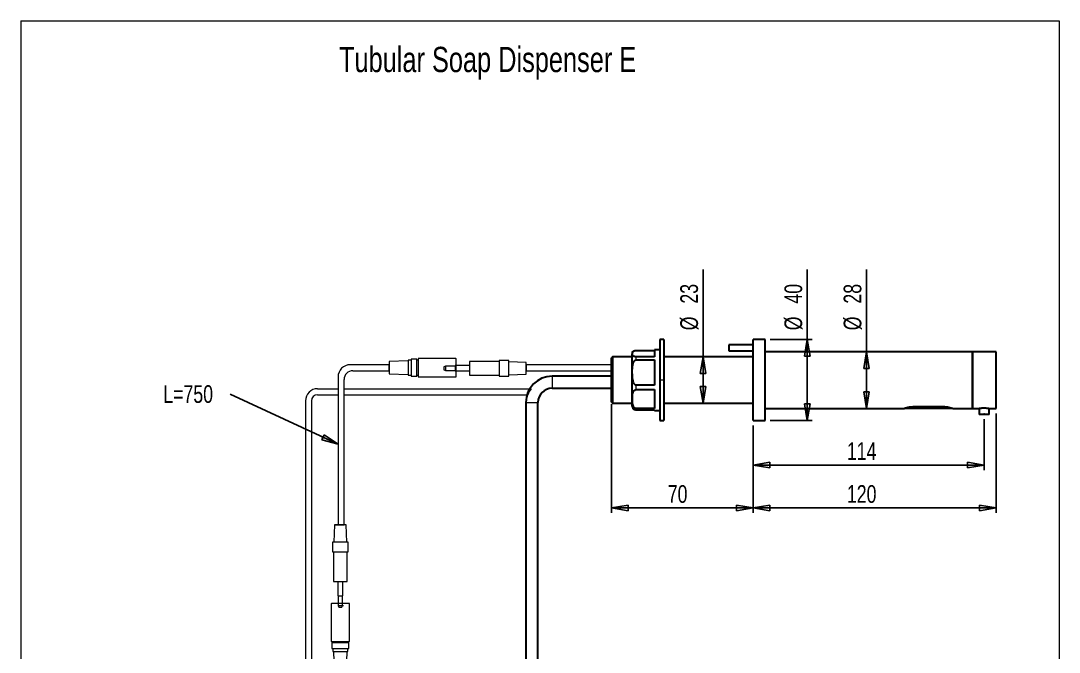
# Model space of a CAD drawing. Header units: millimetres. Extents: x 0.6 to 41.7, y 0.5 to 58.9.
# Drawn here: x 0.58 to 41.68, y 33.92 to 58.91 of the extents above; entities that cross this region are included whole.
import ezdxf

# ---------------------------------------------------------------- set-up
doc = ezdxf.new("R2010")
doc.units = ezdxf.units.MM
doc.header["$PDSIZE"] = -1
doc.layers.add('DIM', color=176, linetype='Continuous')
doc.layers.add('LEVEL0', color=179, linetype='Continuous')
doc.styles.add('SLDTEXTSTYLE0', font='TXT', dxfattribs={"width": 0.75})
doc.dimstyles.new('SLDDIMSTYLE0', dxfattribs={"dimtxt": 0.7, "dimasz": 0.6604, "dimexe": 0, "dimexo": 0.0625, "dimgap": 0.175, "dimtad": 1, "dimtoh": 1, "dimdec": 0, "dimlfac": 12.5, "dimzin": 12, "dimdsep": 46, "dimtxsty": 'Standard', "dimblk1": 'CLOSED', "dimblk2": 'CLOSED', "dimsah": 1, "dimcen": 0.09, "dimadec": 0, "dimazin": 0, "dimtfac": 1, "dimtdec": 0, "dimtofl": 0, "dimtmove": 0, "dimatfit": 3, "dimldrblk": 'CLOSED', "dimfxl": 0, "dimtolj": 1, "dimtzin": 12, "dimarcsym": 0})
doc.dimstyles.new('SLDDIMSTYLE1', dxfattribs={"dimtxt": 0.7, "dimasz": 0.6604, "dimexe": 0, "dimexo": 0.0625, "dimgap": 0.175, "dimtad": 1, "dimtoh": 1, "dimdec": 0, "dimlfac": 12.5, "dimzin": 12, "dimdsep": 46, "dimtxsty": 'Standard', "dimblk1": 'CLOSED', "dimblk2": 'CLOSED', "dimsah": 1, "dimcen": 0.09, "dimadec": 0, "dimazin": 0, "dimtfac": 1, "dimtofl": 0, "dimtmove": 0, "dimatfit": 3, "dimldrblk": 'CLOSED', "dimfxl": 0, "dimtolj": 1, "dimtzin": 12, "dimarcsym": 0})
doc.dimstyles.new('SLDDIMSTYLE2', dxfattribs={"dimtxt": 0.6604, "dimasz": 0.6604, "dimexe": 0, "dimexo": 0.0625, "dimgap": 0.1651, "dimtad": 0, "dimtih": 1, "dimtoh": 1, "dimdec": 0, "dimzin": 0, "dimdsep": 46, "dimtxsty": 'Standard', "dimblk1": 'CLOSED', "dimblk2": 'CLOSED', "dimsah": 1, "dimcen": 0.09, "dimadec": 0, "dimazin": 0, "dimtfac": 1, "dimtdec": 0, "dimtofl": 0, "dimtmove": 0, "dimatfit": 3, "dimldrblk": 'CLOSED', "dimfxl": 0, "dimtolj": 1, "dimtzin": 0, "dimarcsym": 0})

# ---------------------------------------------------------------- blocks, each defined once
blk = doc.blocks.new('_CLOSED')
at = {"color": 0, "linetype": 'ByBlock', "lineweight": -2}
for p, q in [((-1, 0.166667), (0, 0)), ((-1, 0.166667), (-1, -0.166667)), ((0, 0), (-1, -0.166667)), ((0, 0), (-1, 0))]:
    blk.add_line(p, q, dxfattribs=at)
blk = doc.blocks.new('*D5')
at = {"layer": 'LEVEL0', "color": 7}
for p, q in [((29.567, 42.891), (29.567, 41.128)), ((38.711, 43.148), (38.711, 41.128)), ((38.711, 41.328), (29.567, 41.328))]:
    blk.add_line(p, q, dxfattribs=at)
at = {"layer": 'LEVEL0', "color": 7, "xscale": 0.6604, "yscale": 0.6604, "rotation": 180.0000000000004}
blk.add_blockref('_CLOSED', (29.567, 41.328, 0.008), dxfattribs=at)
at = {"layer": 'LEVEL0', "color": 7, "xscale": 0.6604, "yscale": 0.6604}
blk.add_blockref('_CLOSED', (38.711, 41.328, 0.008), dxfattribs=at)
at = {"layer": 'LEVEL0', "color": 7, "insert": (33.277, 42.23), "char_height": 0.7, "attachment_point": 1, "style": 'SLDTEXTSTYLE0'}
blk.add_mtext('114', dxfattribs=at)
blk = doc.blocks.new('*D6')
at = {"layer": 'LEVEL0', "color": 7}
for p, q in [((39.183, 43.371), (39.183, 39.431)), ((29.567, 42.891), (29.567, 39.431)), ((39.183, 39.631), (29.567, 39.631))]:
    blk.add_line(p, q, dxfattribs=at)
at = {"layer": 'LEVEL0', "color": 7, "xscale": 0.6604, "yscale": 0.6604}
for p, rotation in [((29.567, 39.631, 0.008), 180.0000000000004), ((39.183, 39.631, 0.008), 360.0000000000004)]:
    blk.add_blockref('_CLOSED', p, dxfattribs=dict(at, rotation=rotation))
at = {"layer": 'LEVEL0', "color": 7, "insert": (33.277, 40.533), "char_height": 0.7, "attachment_point": 1, "style": 'SLDTEXTSTYLE0'}
blk.add_mtext('120', dxfattribs=at)
blk = doc.blocks.new('*D7')
at = {"layer": 'LEVEL0', "color": 7}
for p, q in [((34.053, 45.811), (34.053, 49.066)), ((34.053, 43.571), (34.053, 45.811))]:
    blk.add_line(p, q, dxfattribs=at)
at = {"layer": 'LEVEL0', "color": 7, "xscale": 0.6604, "yscale": 0.6604}
for p, rotation in [((34.053, 45.811, 0.008), 90.0000000000004), ((34.053, 43.571, 0.008), 270.0000000000004)]:
    blk.add_blockref('_CLOSED', p, dxfattribs=dict(at, rotation=rotation))
at = {"layer": 'LEVEL0', "color": 7, "char_height": 0.7, "attachment_point": 1, "rotation": 90, "style": 'SLDTEXTSTYLE0'}
for s, insert in [('28', (33.15, 47.715)), ('%%c', (33.15, 46.66))]:
    blk.add_mtext(s, dxfattribs=dict(at, insert=insert))
blk = doc.blocks.new('*D8')
at = {"layer": 'LEVEL0', "color": 7}
for p, q in [((31.708, 46.291), (31.708, 49.066)), ((30.247, 46.291), (31.908, 46.291)), ((31.708, 46.291), (31.708, 43.091)), ((30.247, 43.091), (31.908, 43.091))]:
    blk.add_line(p, q, dxfattribs=at)
at = {"layer": 'LEVEL0', "color": 7, "xscale": 0.6604, "yscale": 0.6604}
for p, rotation in [((31.708, 46.291, 0.008), 90.0000000000004), ((31.708, 43.091, 0.008), 270.0000000000004)]:
    blk.add_blockref('_CLOSED', p, dxfattribs=dict(at, rotation=rotation))
at = {"layer": 'LEVEL0', "color": 7, "char_height": 0.7, "attachment_point": 1, "rotation": 90, "style": 'SLDTEXTSTYLE0'}
for s, insert in [('40', (30.806, 47.715)), ('%%c', (30.806, 46.66))]:
    blk.add_mtext(s, dxfattribs=dict(at, insert=insert))
blk = doc.blocks.new('*D9')
at = {"layer": 'LEVEL0', "color": 7}
for q in [(27.586, 49.066), (27.586, 43.771)]:
    blk.add_line((27.586, 45.611), q, dxfattribs=at)
at = {"layer": 'LEVEL0', "color": 7, "xscale": 0.6604, "yscale": 0.6604}
for p, rotation in [((27.586, 45.611, 0.008), 90.00000000000041), ((27.586, 43.771, 0.008), 270.0000000000004)]:
    blk.add_blockref('_CLOSED', p, dxfattribs=dict(at, rotation=rotation))
at = {"layer": 'LEVEL0', "color": 7, "char_height": 0.7, "attachment_point": 1, "rotation": 90, "style": 'SLDTEXTSTYLE0'}
for s, insert in [('23', (26.684, 47.715)), ('%%c', (26.684, 46.66))]:
    blk.add_mtext(s, dxfattribs=dict(at, insert=insert))
blk = doc.blocks.new('*D11')
at = {"layer": 'LEVEL0', "color": 7}
for p, q in [((23.967, 43.731), (23.967, 39.431)), ((29.567, 42.891), (29.567, 39.431)), ((29.567, 39.631), (23.967, 39.631))]:
    blk.add_line(p, q, dxfattribs=at)
at = {"layer": 'LEVEL0', "color": 7, "xscale": 0.6604, "yscale": 0.6604}
for p, rotation in [((23.967, 39.631, 0.008), 180.0000000000004), ((29.567, 39.631, 0.008), 360.0000000000004)]:
    blk.add_blockref('_CLOSED', p, dxfattribs=dict(at, rotation=rotation))
at = {"layer": 'LEVEL0', "color": 7, "insert": (26.187, 40.533), "char_height": 0.7, "attachment_point": 1, "style": 'SLDTEXTSTYLE0'}
blk.add_mtext('70', dxfattribs=at)
blk = doc.blocks.new('SW_NOTE_1')
at = {"layer": 'LEVEL0', "color": 0, "insert": (-2.648, 0.348), "char_height": 0.7, "attachment_point": 1, "style": 'SLDTEXTSTYLE0'}
blk.add_mtext('L=750', dxfattribs=at)
blk = doc.blocks.new('Block44')
at = {"layer": 'DIM', "color": 7, "lineweight": 15}
for p, q in [((1.47, 1.4), (1.47, 0.71)), ((3.37, 1.4), (1.47, 1.4)), ((3.37, 1.96), (3.37, 0.14)), ((7.27, 1.96), (3.37, 1.96)), ((7.27, 2.1), (7.27, 0)), ((8.57, 2.1), (7.27, 2.1)), ((8.57, 0), (8.57, 2.1)), ((10.87, 1.83), (8.57, 1.89)), ((10.87, 0.27), (10.87, 1.83)), ((0.2, 1.35), (0, 1.24)), ((0, 1.24), (0, 0.86)), ((0, 0.86), (0.2, 0.75)), ((0.2, 1.35), (0.2, 0.75)), ((1.47, 1.35), (0.2, 1.35)), ((0.2, 0.75), (1.47, 0.75)), ((1.47, 0.71), (3.37, 0.71)), ((3.37, 0.14), (7.27, 0.14)), ((7.27, 0), (8.57, 0)), ((8.57, 0.21), (10.87, 0.27))]:
    blk.add_line(p, q, dxfattribs=at)
blk = doc.blocks.new('Block46')
at = {"layer": 'DIM', "color": 7, "lineweight": 15}
for p, q in [((2.5, 2.1), (0, 2.02)), ((0, 2.02), (0, 0.38)), ((2.9, 2.2), (2.5, 2.2)), ((2.5, 2.2), (2.5, 0.2)), ((2.5, 2.1), (2.5, 0.3)), ((2.9, 2.31), (2.9, 0.09)), ((3.64, 2.31), (2.9, 2.31)), ((3.64, 0.09), (3.64, 2.31)), ((3.84, 2.2), (3.64, 2.2)), ((3.84, 2.4), (3.84, 0)), ((8.8, 2.4), (3.84, 2.4)), ((8.84, 0.04), (8.84, 2.36)), ((0, 0.38), (2.5, 0.3)), ((2.5, 0.2), (2.9, 0.2)), ((2.9, 0.09), (3.64, 0.09)), ((3.64, 0.2), (3.84, 0.2)), ((3.84, 0), (8.8, 0))]:
    blk.add_line(p, q, dxfattribs=at)
for centre, start, end in [((8.8, 2.36), 0, 90), ((8.8, 0.04), 270, 0)]:
    blk.add_arc(centre, 0.04, start, end, dxfattribs=at)

msp = doc.modelspace()

# ---------------------------------------------------------------- linework, layer by layer
at = {"color": 7, "linetype": 'Continuous', "lineweight": 30}
for p, q in [((25.879, 46.291), (25.879, 44.691)), ((26.039, 46.291), (26.039, 44.691)), ((28.607, 46.088), (28.607, 45.848)), ((29.567, 43.091), (29.567, 46.291)), ((30.047, 43.091), (30.047, 46.291)), ((24.943, 45.866), (25.663, 45.866)), ((25.663, 45.891), (25.663, 45.611)), ((38.247, 44.691), (38.247, 45.811)), ((38.247, 45.811), (38.247, 43.571)), ((39.183, 44.691), (39.183, 45.811)), ((23.967, 43.811), (23.967, 45.571)), ((24.007, 45.611), (24.007, 43.771)), ((25.663, 45.611), (24.943, 45.611)), ((24.943, 45.49), (25.663, 45.49)), ((25.663, 45.49), (25.663, 44.483)), ((25.663, 44.483), (24.943, 44.483)), ((25.879, 44.691), (25.879, 43.091)), ((26.039, 44.691), (26.039, 43.091)), ((38.247, 43.571), (38.247, 44.691)), ((39.183, 43.571), (39.183, 44.691)), ((24.943, 44.315), (25.663, 44.315)), ((25.663, 44.315), (25.663, 43.564)), ((30.367, 43.571), (30.682, 43.571)), ((30.682, 43.571), (30.687, 43.571)), ((35.951, 43.645), (37.071, 43.645)), ((35.951, 43.615), (35.951, 43.63)), ((25.663, 43.564), (24.943, 43.564)), ((24.943, 43.516), (25.663, 43.516)), ((25.663, 43.516), (25.663, 43.491)), ((37.671, 43.563), (37.991, 43.563)), ((38.911, 43.331), (38.511, 43.331))]:
    msp.add_line(p, q, dxfattribs=at)
at = {"color": 7, "linetype": 'Continuous', "lineweight": 0}
for p, q in [((24.943, 45.49), (24.943, 45.611)), ((21.613, 44.844), (21.613, 44.364)), ((24.943, 44.315), (24.943, 44.483)), ((26.039, 44.691), (25.879, 44.691)), ((20.573, 43.804), (21.053, 43.804)), ((35.951, 43.63), (35.951, 43.645)), ((35.951, 43.63), (37.071, 43.63)), ((37.071, 43.615), (35.951, 43.615)), ((37.071, 43.63), (37.071, 43.645)), ((37.071, 43.63), (37.071, 43.615)), ((24.943, 43.516), (24.943, 43.564))]:
    msp.add_line(p, q, dxfattribs=at)
at = {"color": 7, "linetype": 'Continuous', "lineweight": 30}
for centre, radius, start, end in [((24.943, 45.731), 0.16, 158.2963, 179.9991), ((21.613, 43.804), 1.04, 90, 180), ((21.613, 43.804), 0.56, 90.0001, 179.9999), ((24.943, 43.651), 0.16, 179.9999, 207.6317)]:
    msp.add_arc(centre, radius, start, end, dxfattribs=at)
for points in [[(26.039, 46.291), (25.879, 46.291)], [(29.567, 46.088), (28.607, 46.088)], [(30.047, 46.291), (29.567, 46.291)], [(25.879, 45.891), (25.663, 45.891)], [(28.607, 45.848), (29.567, 45.848)], [(38.247, 45.811), (30.047, 45.811)], [(39.183, 45.811), (38.247, 45.811)], [(24.007, 45.611), (23.967, 45.571)], [(24.783, 45.611), (24.007, 45.611)], [(29.567, 45.611), (26.039, 45.611)], [(23.967, 44.844), (21.613, 44.844)], [(21.613, 44.364), (23.967, 44.364)], [(20.573, 43.804), (20.573, 32.601)], [(21.053, 32.601), (21.053, 43.804)], [(23.967, 43.811), (24.007, 43.771)], [(24.007, 43.771), (24.783, 43.771)], [(26.039, 43.771), (29.567, 43.771)], [(30.047, 43.571), (30.367, 43.571)], [(30.687, 43.571), (35.555, 43.571)], [(35.582, 43.575), (37.439, 43.575)], [(37.466, 43.571), (37.671, 43.571)], [(37.671, 43.571), (37.671, 43.563)], [(37.991, 43.563), (37.991, 43.571)], [(37.991, 43.571), (38.247, 43.571)], [(38.247, 43.571), (38.511, 43.571)], [(38.511, 43.571), (38.511, 43.331)], [(38.911, 43.331), (38.911, 43.571)], [(38.911, 43.571), (39.183, 43.571)], [(25.663, 43.491), (25.879, 43.491)], [(25.879, 43.091), (26.039, 43.091)], [(29.567, 43.091), (30.047, 43.091)]]:
    msp.add_open_spline(points, degree=1, dxfattribs=at)
for points, knots in [([(24.783, 44.976), (24.783, 45.035), (24.783, 45.151), (24.783, 45.318), (24.783, 45.467), (24.783, 45.587), (24.783, 45.67), (24.783, 45.712), (24.783, 45.726), (24.783, 45.726)], [0, 0, 0, 0, 0.236195, 0.4639811, 0.6675223, 0.831381, 0.9438651, 0.9996172, 1, 1, 1, 1]), ([(24.943, 45.611), (24.935, 45.611), (24.919, 45.611), (24.894, 45.615), (24.864, 45.622), (24.83, 45.637), (24.803, 45.664), (24.787, 45.708), (24.787, 45.754), (24.796, 45.802), (24.818, 45.829), (24.849, 45.849), (24.878, 45.859), (24.91, 45.864), (24.929, 45.866), (24.941, 45.866), (24.943, 45.866)], [0, 0, 0, 0, 0.053947, 0.102354, 0.16992, 0.255517, 0.34069, 0.409743, 0.556032, 0.632381, 0.724307, 0.777296, 0.8706, 0.923421, 0.985691, 1, 1, 1, 1]), ([(24.943, 44.483), (24.935, 44.484), (24.918, 44.486), (24.891, 44.501), (24.857, 44.536), (24.823, 44.607), (24.8, 44.708), (24.789, 44.875), (24.778, 45.091), (24.799, 45.29), (24.844, 45.412), (24.873, 45.457), (24.908, 45.482), (24.929, 45.489), (24.941, 45.49), (24.943, 45.49)], [0, 0, 0, 0, 0.022321, 0.044366, 0.081835, 0.149306, 0.252128, 0.355314, 0.593875, 0.830189, 0.880084, 0.941826, 0.967743, 0.994154, 1, 1, 1, 1]), ([(24.783, 43.656), (24.783, 43.656), (24.783, 43.644), (24.783, 43.723), (24.783, 43.76), (24.783, 43.883), (24.783, 44.018), (24.783, 44.193), (24.783, 44.384), (24.783, 44.586), (24.783, 44.784), (24.783, 44.913), (24.783, 44.976)], [0, 0, 0, 0, 0.000205, 0.026782, 0.078655, 0.159327, 0.268242, 0.401121, 0.550267, 0.705978, 0.858537, 1, 1, 1, 1]), ([(24.943, 43.564), (24.935, 43.564), (24.919, 43.565), (24.892, 43.576), (24.859, 43.601), (24.824, 43.654), (24.801, 43.73), (24.787, 43.854), (24.788, 43.983), (24.795, 44.116), (24.814, 44.198), (24.845, 44.259), (24.875, 44.292), (24.909, 44.31), (24.929, 44.314), (24.941, 44.315), (24.943, 44.315)], [0, 0, 0, 0, 0.028107, 0.054712, 0.096733, 0.165861, 0.26426, 0.36317, 0.585738, 0.699313, 0.813963, 0.863577, 0.929358, 0.959714, 0.992595, 1, 1, 1, 1]), ([(24.803, 43.577), (24.809, 43.567), (24.82, 43.551), (24.849, 43.533), (24.878, 43.523), (24.91, 43.518), (24.929, 43.516), (24.941, 43.516), (24.943, 43.516)], [0, 0, 0, 0, 0.213622, 0.364765, 0.630905, 0.781569, 0.959185, 1, 1, 1, 1]), ([(35.555, 43.572), (35.557, 43.573), (35.576, 43.58), (35.622, 43.595), (35.706, 43.618), (35.819, 43.64), (35.905, 43.643), (35.951, 43.645)], [0, 0, 0, 0, 0.018549, 0.144968, 0.364054, 0.662111, 1, 1, 1, 1]), ([(35.951, 43.615), (35.935, 43.614), (35.879, 43.614), (35.793, 43.609), (35.682, 43.594), (35.645, 43.589), (35.568, 43.573), (35.581, 43.576), (35.582, 43.576)], [0, 0, 0, 0, 0.125006, 0.446128, 0.71662, 0.904501, 0.993316, 1, 1, 1, 1]), ([(35.686, 43.611), (35.716, 43.615), (35.787, 43.625), (35.876, 43.63), (35.934, 43.63), (35.951, 43.63)], [0, 0, 0, 0, 0.341344, 0.815421, 1, 1, 1, 1]), ([(37.071, 43.645), (37.113, 43.643), (37.194, 43.64), (37.305, 43.62), (37.391, 43.598), (37.443, 43.581), (37.464, 43.573), (37.466, 43.572)], [0, 0, 0, 0, 0.316149, 0.600004, 0.83323, 0.979125, 1, 1, 1, 1]), ([(37.071, 43.63), (37.113, 43.629), (37.193, 43.628), (37.279, 43.62), (37.322, 43.613), (37.327, 43.613)], [0, 0, 0, 0, 0.494205, 0.934381, 1, 1, 1, 1]), ([(38.513, 43.571), (38.513, 43.571), (38.506, 43.57), (38.547, 43.577), (38.567, 43.58), (38.627, 43.587), (38.686, 43.589), (38.752, 43.589), (38.809, 43.585), (38.865, 43.578), (38.881, 43.576), (38.915, 43.57), (38.91, 43.571), (38.91, 43.571)], [0, 0, 0, 0, 0.003262, 0.048394, 0.143308, 0.279079, 0.439823, 0.605083, 0.757672, 0.883613, 0.968023, 0.9989, 1, 1, 1, 1])]:
    msp.add_open_spline(points, degree=3, knots=knots, dxfattribs=at)
at = {"color": 7, "linetype": 'Continuous', "lineweight": 0}
msp.add_open_spline([(37.439, 43.576), (37.438, 43.576), (37.419, 43.58), (37.373, 43.589), (37.293, 43.601), (37.188, 43.612), (37.111, 43.614), (37.071, 43.615)], degree=3, knots=[0, 0, 0, 0, 0.0147751, 0.1498314, 0.3786352, 0.6714164, 1, 1, 1, 1], dxfattribs=at)
at = {"layer": 'LEVEL0', "color": 7, "lineweight": 0}
for p, q in [((0.583, 58.907), (41.681, 58.907)), ((0.583, 58.907), (0.583, 0.518)), ((41.681, 58.907), (41.681, 0.518)), ((15.167, 45.057), (15.167, 45.297)), ((20.593, 45.057), (20.593, 45.297)), ((12.996, 38.968), (13.38, 38.968)), ((13.14, 35.767), (13.36, 35.767))]:
    msp.add_line(p, q, dxfattribs=at)
at = {"layer": 'LEVEL0', "color": 7, "lineweight": 15}
for p, q in [((15.167, 45.297), (13.62, 45.297)), ((23.967, 45.297), (20.593, 45.297)), ((13.14, 44.817), (13.14, 38.968)), ((13.723, 45.057), (15.167, 45.057)), ((20.593, 45.057), (23.967, 45.057)), ((13.38, 38.968), (13.38, 44.714)), ((12.33, 44.35), (13.14, 44.35)), ((12.33, 44.11), (13.14, 44.11)), ((13.38, 44.35), (20.783, 44.35)), ((13.38, 44.11), (20.647, 44.11)), ((11.85, 43.87), (11.85, 18.593)), ((12.09, 43.87), (12.09, 18.593))]:
    msp.add_line(p, q, dxfattribs=at)
for centre, radius in [((13.62, 44.817), 0.48), ((13.723, 44.714), 0.343), ((12.33, 43.87), 0.48), ((12.33, 43.87), 0.24)]:
    msp.add_arc(centre, radius, 90, 180, dxfattribs=at)
at = {"layer": 'LEVEL0', "color": 7, "lineweight": 0}
msp.add_arc((21.613, 43.723), 1.04, 142.93, 158.1596, dxfattribs=at)
at = {"layer": 'LEVEL0', "color": 216, "lineweight": 0}
msp.add_point((38.711, 43.348), dxfattribs=at)

# ---------------------------------------------------------------- block references
at = {"color": 7, "linetype": 'Continuous', "xscale": 0.3, "yscale": 0.3, "zscale": 0.3}
for name, p in [('Block46', (15.165, 44.819)), ('Block44', (17.329, 44.841))]:
    msp.add_blockref(name, p, dxfattribs=at)
at = {"color": 7, "linetype": 'Continuous', "xscale": 0.3, "yscale": 0.3, "zscale": 0.3, "rotation": 90.0000000000002}
for name, p in [('Block44', (13.545, 35.707)), ('Block46', (13.592, 33.196))]:
    msp.add_blockref(name, p, dxfattribs=at)
at = {"layer": 'LEVEL0', "color": 7}
msp.add_blockref('SW_NOTE_1', (8.869, 44.139), dxfattribs=at)

# ---------------------------------------------------------------- texts
at = {"layer": 'LEVEL0', "color": 7, "insert": (13.178, 57.876), "char_height": 1, "attachment_point": 1, "style": 'SLDTEXTSTYLE0'}
msp.add_mtext('Tubular Soap Dispenser E', dxfattribs=at)

# ---------------------------------------------------------------- dimensions: what is measured, and where the dimension line sits
at = {"layer": 'LEVEL0', "color": 7}
for base, p1, p2, picture, middle in [((27.586, 43.771), (29.967, 45.611), (29.611, 43.771), '*D9', (27.586, 47.704)), ((34.053, 45.811), (35.551, 43.571), (29.967, 45.811), '*D7', (34.053, 47.704)), ((31.708, 43.091), (30.047, 46.291), (30.047, 43.091), '*D8', (31.708, 47.704))]:
    dim = msp.add_linear_dim(base=base, p1=p1, p2=p2, angle=90, text='%%c<>', dimstyle='SLDDIMSTYLE0', dxfattribs=at)
    dim.commit()
    dim.dimension.update_dxf_attribs({"geometry": picture, "text_midpoint": middle, "dimtype": 160})
for base, p1, p2, dimstyle, picture, middle in [((23.967, 39.631), (29.567, 43.091), (23.967, 43.931), 'SLDDIMSTYLE1', '*D11', (26.704, 39.631)), ((29.567, 39.631), (39.183, 43.571), (29.567, 43.091), 'SLDDIMSTYLE0', '*D6', (34.053, 39.631)), ((29.567, 41.328), (38.711, 43.348), (29.567, 43.091), 'SLDDIMSTYLE0', '*D5', (34.053, 41.328))]:
    dim = msp.add_linear_dim(base=base, p1=p1, p2=p2, dimstyle=dimstyle, dxfattribs=at)
    dim.commit()
    dim.dimension.update_dxf_attribs({"geometry": picture, "text_midpoint": middle, "dimtype": 160})

# ---------------------------------------------------------------- leaders
msp.add_leader([(13.14, 42.148), (8.869, 44.139)], dimstyle='SLDDIMSTYLE2', dxfattribs=at)

doc.saveas('drawing.dxf')
